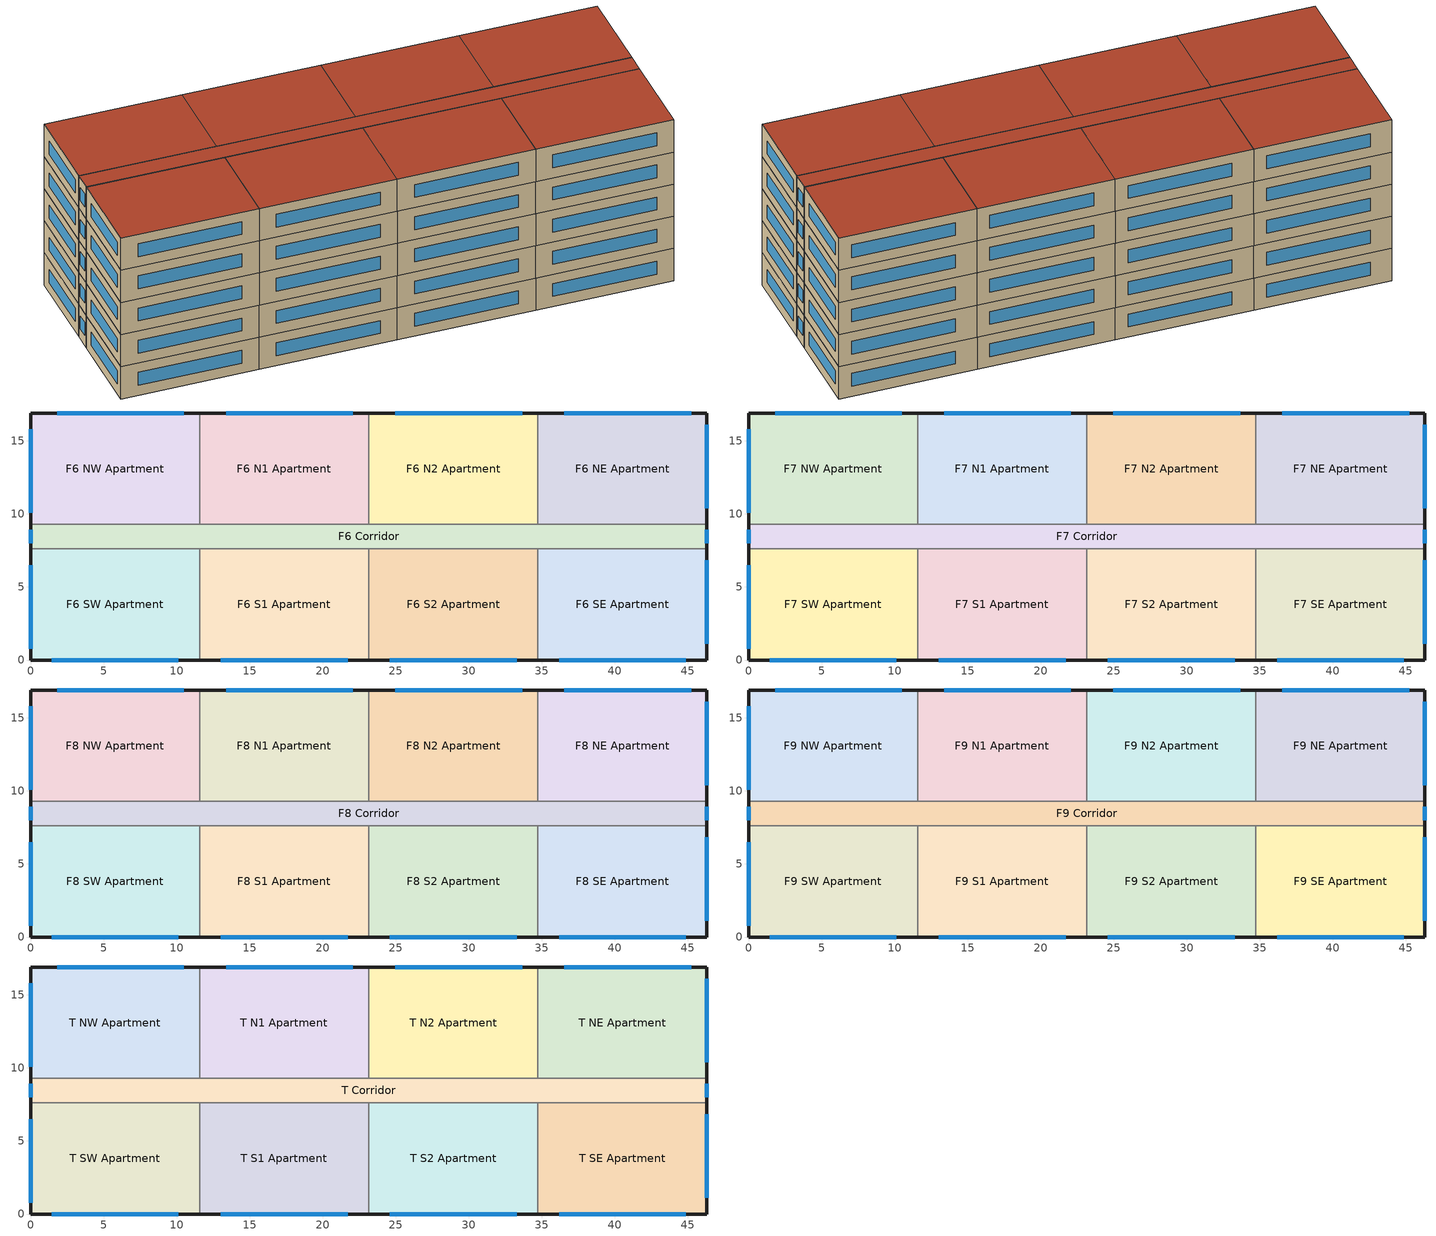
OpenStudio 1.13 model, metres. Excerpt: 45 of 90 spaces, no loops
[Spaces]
F6 S2 Apartment
 floor to M S2 Apartment: 34.75,7.62 34.75,0 23.16,0 23.16,7.62 z15.24
 wall outside: 23.16,0 34.75,0 z15.24:18.29
 wall to F6 Corridor: 34.75,7.62 23.16,7.62 z15.24:18.29
 wall to F6 S1 Apartment: 23.16,7.62 23.16,0 z15.24:18.29
 wall to F6 SE Apartment: 34.75,0 34.75,7.62 z15.24:18.29
 window: 24.61,0 33.3,0 z16.19:17.41
F6 NE Apartment
 floor to M NE Apartment: 46.33,16.92 46.33,9.3 34.75,9.3 34.75,16.92 z15.24
 wall outside: 46.33,9.3 46.33,16.92 34.75,16.92 z15.24:18.29
 wall to F6 N2 Apartment: 34.75,16.92 34.75,9.3 z15.24:18.29
 wall to F6 Corridor: 34.75,9.3 46.33,9.3 z15.24:18.29
 window: 46.33,10.4 46.33,16.11 / 45.25,16.92 36.56,16.92 z16.19:17.41
F6 S1 Apartment
 floor to M S1 Apartment: 23.16,7.62 23.16,0 11.58,0 11.58,7.62 z15.24
 wall outside: 11.58,0 23.16,0 z15.24:18.29
 wall to F6 SW Apartment: 11.58,7.62 11.58,0 z15.24:18.29
 wall to F6 Corridor: 23.16,7.62 11.58,7.62 z15.24:18.29
 window: 13.03,0 21.72,0 z16.19:17.41
F6 Corridor
 floor to M Corridor: 46.33,9.3 46.33,7.62 0,7.62 0,9.3 z15.24
 wall outside: 46.33,7.62 46.33,9.3 / 0,9.3 0,7.62 z15.24:18.29
 wall to F6 N1 Apartment: 23.16,9.3 11.58,9.3 z15.24:18.29
 wall to F6 SE Apartment: 34.75,7.62 46.33,7.62 z15.24:18.29
 wall to F6 SW Apartment: 0,7.62 11.58,7.62 z15.24:18.29
 wall to F6 N2 Apartment: 34.75,9.3 23.16,9.3 z15.24:18.29
 wall to F6 NW Apartment: 11.58,9.3 0,9.3 z15.24:18.29
 window: 46.33,8 46.33,8.91 / 0,8.91 0,8 z16.19:17.41
F6 SE Apartment
 floor to M SE Apartment: 46.33,7.62 46.33,0 34.75,0 34.75,7.62 z15.24
 wall outside: 34.75,0 46.33,0 46.33,7.62 z15.24:18.29
 window: 46.33,1.1 46.33,6.81 / 36.19,0 44.88,0 z16.19:17.41
F6 N1 Apartment
 floor to M N1 Apartment: 23.16,16.92 23.16,9.3 11.58,9.3 11.58,16.92 z15.24
 wall outside: 23.16,16.92 11.58,16.92 z15.24:18.29
 wall to F6 N2 Apartment: 23.16,9.3 23.16,16.92 z15.24:18.29
 wall to F6 NW Apartment: 11.58,16.92 11.58,9.3 z15.24:18.29
 window: 22.08,16.92 13.4,16.92 z16.19:17.41
F6 NW Apartment
 floor to M NW Apartment: 11.58,16.92 11.58,9.3 0,9.3 0,16.92 z15.24
 wall outside: 11.58,16.92 0,16.92 0,9.3 z15.24:18.29
 window: 0,15.8 0,10.08 / 10.5,16.92 1.81,16.92 z16.19:17.41
F6 N2 Apartment
 floor to M N2 Apartment: 34.75,16.92 34.75,9.3 23.16,9.3 23.16,16.92 z15.24
 wall outside: 34.75,16.92 23.16,16.92 z15.24:18.29
 window: 33.66,16.92 24.98,16.92 z16.19:17.41
F6 SW Apartment
 floor to M SW Apartment: 11.58,7.62 11.58,0 0,0 0,7.62 z15.24
 wall outside: 0,7.62 0,0 11.58,0 z15.24:18.29
 window: 1.45,0 10.13,0 / 0,6.5 0,0.79 z16.19:17.41
F7 SE Apartment
 floor to F6 SE Apartment: 46.33,7.62 46.33,0 34.75,0 34.75,7.62 z18.29
 wall outside: 34.75,0 46.33,0 46.33,7.62 z18.29:21.33
 wall to F7 S2 Apartment: 34.75,7.62 34.75,0 z18.29:21.33
 wall to F7 Corridor: 46.33,7.62 34.75,7.62 z18.29:21.33
 window: 46.33,1.1 46.33,6.81 / 36.19,0 44.88,0 z19.24:20.46
F7 N2 Apartment
 floor to F6 N2 Apartment: 34.75,16.92 34.75,9.3 23.16,9.3 23.16,16.92 z18.29
 wall outside: 34.75,16.92 23.16,16.92 z18.29:21.33
 wall to F7 Corridor: 23.16,9.3 34.75,9.3 z18.29:21.33
 wall to F7 NE Apartment: 34.75,9.3 34.75,16.92 z18.29:21.33
 wall to F7 N1 Apartment: 23.16,16.92 23.16,9.3 z18.29:21.33
 window: 33.66,16.92 24.98,16.92 z19.24:20.46
F7 NE Apartment
 floor to F6 NE Apartment: 46.33,16.92 46.33,9.3 34.75,9.3 34.75,16.92 z18.29
 wall outside: 46.33,9.3 46.33,16.92 34.75,16.92 z18.29:21.33
 wall to F7 Corridor: 34.75,9.3 46.33,9.3 z18.29:21.33
 window: 45.25,16.92 36.56,16.92 / 46.33,10.4 46.33,16.11 z19.24:20.46
F7 S2 Apartment
 floor to F6 S2 Apartment: 34.75,7.62 34.75,0 23.16,0 23.16,7.62 z18.29
 wall outside: 23.16,0 34.75,0 z18.29:21.33
 wall to F7 Corridor: 34.75,7.62 23.16,7.62 z18.29:21.33
 wall to F7 S1 Apartment: 23.16,7.62 23.16,0 z18.29:21.33
 window: 24.61,0 33.3,0 z19.24:20.46
F7 NW Apartment
 floor to F6 NW Apartment: 11.58,16.92 11.58,9.3 0,9.3 0,16.92 z18.29
 wall outside: 11.58,16.92 0,16.92 0,9.3 z18.29:21.33
 wall to F7 Corridor: 0,9.3 11.58,9.3 z18.29:21.33
 wall to F7 N1 Apartment: 11.58,9.3 11.58,16.92 z18.29:21.33
 window: 0,15.8 0,10.08 / 10.5,16.92 1.81,16.92 z19.24:20.46
F7 N1 Apartment
 floor to F6 N1 Apartment: 23.16,16.92 23.16,9.3 11.58,9.3 11.58,16.92 z18.29
 wall outside: 23.16,16.92 11.58,16.92 z18.29:21.33
 wall to F7 Corridor: 11.58,9.3 23.16,9.3 z18.29:21.33
 window: 22.08,16.92 13.4,16.92 z19.24:20.46
F7 S1 Apartment
 floor to F6 S1 Apartment: 23.16,7.62 23.16,0 11.58,0 11.58,7.62 z18.29
 wall outside: 11.58,0 23.16,0 z18.29:21.33
 wall to F7 Corridor: 23.16,7.62 11.58,7.62 z18.29:21.33
 wall to F7 SW Apartment: 11.58,7.62 11.58,0 z18.29:21.33
 window: 13.03,0 21.72,0 z19.24:20.46
F7 Corridor
 floor to F6 Corridor: 46.33,9.3 46.33,7.62 0,7.62 0,9.3 z18.29
 wall outside: 0,9.3 0,7.62 / 46.33,7.62 46.33,9.3 z18.29:21.33
 wall to F7 SW Apartment: 0,7.62 11.58,7.62 z18.29:21.33
 window: 0,8.91 0,8 / 46.33,8 46.33,8.91 z19.24:20.46
F7 SW Apartment
 floor to F6 SW Apartment: 11.58,7.62 11.58,0 0,0 0,7.62 z18.29
 wall outside: 0,7.62 0,0 11.58,0 z18.29:21.33
 window: 1.45,0 10.13,0 / 0,6.5 0,0.79 z19.24:20.46
F8 SW Apartment
 floor to F7 SW Apartment: 11.58,7.62 11.58,0 0,0 0,7.62 z21.33
 wall outside: 0,7.62 0,0 11.58,0 z21.33:24.38
 wall to F8 Corridor: 11.58,7.62 0,7.62 z21.33:24.38
 wall to F8 S1 Apartment: 11.58,0 11.58,7.62 z21.33:24.38
 window: 1.45,0 10.13,0 / 0,6.5 0,0.79 z22.29:23.51
F8 N1 Apartment
 floor to F7 N1 Apartment: 23.16,16.92 23.16,9.3 11.58,9.3 11.58,16.92 z21.33
 wall outside: 23.16,16.92 11.58,16.92 z21.33:24.38
 wall to F8 NW Apartment: 11.58,16.92 11.58,9.3 z21.33:24.38
 wall to F8 Corridor: 11.58,9.3 23.16,9.3 z21.33:24.38
 wall to F8 N2 Apartment: 23.16,9.3 23.16,16.92 z21.33:24.38
 window: 22.08,16.92 13.4,16.92 z22.29:23.51
F8 N2 Apartment
 floor to F7 N2 Apartment: 34.75,16.92 34.75,9.3 23.16,9.3 23.16,16.92 z21.33
 wall outside: 34.75,16.92 23.16,16.92 z21.33:24.38
 wall to F8 Corridor: 23.16,9.3 34.75,9.3 z21.33:24.38
 wall to F8 NE Apartment: 34.75,9.3 34.75,16.92 z21.33:24.38
 window: 33.66,16.92 24.98,16.92 z22.29:23.51
F8 Corridor
 floor to F7 Corridor: 46.33,9.3 46.33,7.62 0,7.62 0,9.3 z21.33
 wall outside: 46.33,7.62 46.33,9.3 / 0,9.3 0,7.62 z21.33:24.38
 wall to F8 S1 Apartment: 11.58,7.62 23.16,7.62 z21.33:24.38
 wall to F8 SE Apartment: 34.75,7.62 46.33,7.62 z21.33:24.38
 wall to F8 NE Apartment: 46.33,9.3 34.75,9.3 z21.33:24.38
 wall to F8 NW Apartment: 11.58,9.3 0,9.3 z21.33:24.38
 wall to F8 S2 Apartment: 23.16,7.62 34.75,7.62 z21.33:24.38
 window: 46.33,8 46.33,8.91 / 0,8.91 0,8 z22.29:23.51
F8 S1 Apartment
 floor to F7 S1 Apartment: 23.16,7.62 23.16,0 11.58,0 11.58,7.62 z21.33
 wall outside: 11.58,0 23.16,0 z21.33:24.38
 wall to F8 S2 Apartment: 23.16,0 23.16,7.62 z21.33:24.38
 window: 13.03,0 21.72,0 z22.29:23.51
F8 S2 Apartment
 floor to F7 S2 Apartment: 34.75,7.62 34.75,0 23.16,0 23.16,7.62 z21.33
 wall outside: 23.16,0 34.75,0 z21.33:24.38
 wall to F8 SE Apartment: 34.75,0 34.75,7.62 z21.33:24.38
 window: 24.61,0 33.3,0 z22.29:23.51
F8 SE Apartment
 floor to F7 SE Apartment: 46.33,7.62 46.33,0 34.75,0 34.75,7.62 z21.33
 wall outside: 34.75,0 46.33,0 46.33,7.62 z21.33:24.38
 window: 46.33,1.1 46.33,6.81 / 36.19,0 44.88,0 z22.29:23.51
F8 NW Apartment
 floor to F7 NW Apartment: 11.58,16.92 11.58,9.3 0,9.3 0,16.92 z21.33
 wall outside: 11.58,16.92 0,16.92 0,9.3 z21.33:24.38
 window: 0,15.8 0,10.08 / 10.5,16.92 1.81,16.92 z22.29:23.51
F8 NE Apartment
 floor to F7 NE Apartment: 46.33,16.92 46.33,9.3 34.75,9.3 34.75,16.92 z21.33
 wall outside: 46.33,9.3 46.33,16.92 34.75,16.92 z21.33:24.38
 window: 45.25,16.92 36.56,16.92 / 46.33,10.4 46.33,16.11 z22.29:23.51
F9 SE Apartment
 floor to F8 SE Apartment: 46.33,7.62 46.33,0 34.75,0 34.75,7.62 z24.38
 wall outside: 34.75,0 46.33,0 46.33,7.62 z24.38:27.43
 wall to F9 S2 Apartment: 34.75,7.62 34.75,0 z24.38:27.43
 wall to F9 Corridor: 46.33,7.62 34.75,7.62 z24.38:27.43
 window: 36.19,0 44.88,0 / 46.33,1.1 46.33,6.81 z25.34:26.56
F9 N2 Apartment
 floor to F8 N2 Apartment: 34.75,16.92 34.75,9.3 23.16,9.3 23.16,16.92 z24.38
 wall outside: 34.75,16.92 23.16,16.92 z24.38:27.43
 wall to F9 NE Apartment: 34.75,9.3 34.75,16.92 z24.38:27.43
 wall to F9 Corridor: 23.16,9.3 34.75,9.3 z24.38:27.43
 wall to F9 N1 Apartment: 23.16,16.92 23.16,9.3 z24.38:27.43
 window: 33.66,16.92 24.98,16.92 z25.34:26.56
F9 SW Apartment
 floor to F8 SW Apartment: 11.58,7.62 11.58,0 0,0 0,7.62 z24.38
 wall outside: 0,7.62 0,0 11.58,0 z24.38:27.43
 wall to F9 Corridor: 11.58,7.62 0,7.62 z24.38:27.43
 wall to F9 S1 Apartment: 11.58,0 11.58,7.62 z24.38:27.43
 window: 1.45,0 10.13,0 / 0,6.5 0,0.79 z25.34:26.56
F9 Corridor
 floor to F8 Corridor: 46.33,9.3 46.33,7.62 0,7.62 0,9.3 z24.38
 wall outside: 0,9.3 0,7.62 / 46.33,7.62 46.33,9.3 z24.38:27.43
 wall to F9 NE Apartment: 46.33,9.3 34.75,9.3 z24.38:27.43
 wall to F9 NW Apartment: 11.58,9.3 0,9.3 z24.38:27.43
 wall to F9 S1 Apartment: 11.58,7.62 23.16,7.62 z24.38:27.43
 wall to F9 N1 Apartment: 23.16,9.3 11.58,9.3 z24.38:27.43
 wall to F9 S2 Apartment: 23.16,7.62 34.75,7.62 z24.38:27.43
 window: 0,8.91 0,8 / 46.33,8 46.33,8.91 z25.34:26.56
F9 NE Apartment
 floor to F8 NE Apartment: 46.33,16.92 46.33,9.3 34.75,9.3 34.75,16.92 z24.38
 wall outside: 46.33,9.3 46.33,16.92 34.75,16.92 z24.38:27.43
 window: 46.33,10.4 46.33,16.11 / 45.25,16.92 36.56,16.92 z25.34:26.56
F9 S1 Apartment
 floor to F8 S1 Apartment: 23.16,7.62 23.16,0 11.58,0 11.58,7.62 z24.38
 wall outside: 11.58,0 23.16,0 z24.38:27.43
 wall to F9 S2 Apartment: 23.16,0 23.16,7.62 z24.38:27.43
 window: 13.03,0 21.72,0 z25.34:26.56
F9 S2 Apartment
 floor to F8 S2 Apartment: 34.75,7.62 34.75,0 23.16,0 23.16,7.62 z24.38
 wall outside: 23.16,0 34.75,0 z24.38:27.43
 window: 24.61,0 33.3,0 z25.34:26.56
F9 NW Apartment
 floor to F8 NW Apartment: 11.58,16.92 11.58,9.3 0,9.3 0,16.92 z24.38
 wall outside: 11.58,16.92 0,16.92 0,9.3 z24.38:27.43
 wall to F9 N1 Apartment: 11.58,9.3 11.58,16.92 z24.38:27.43
 window: 0,15.8 0,10.08 / 10.5,16.92 1.81,16.92 z25.34:26.56
F9 N1 Apartment
 floor to F8 N1 Apartment: 23.16,16.92 23.16,9.3 11.58,9.3 11.58,16.92 z24.38
 wall outside: 23.16,16.92 11.58,16.92 z24.38:27.43
 window: 22.08,16.92 13.4,16.92 z25.34:26.56
T N1 Apartment
 floor to F9 N1 Apartment: 23.16,16.92 23.16,9.3 11.58,9.3 11.58,16.92 z27.43
 wall outside: 23.16,16.92 11.58,16.92 z27.43:30.48
 wall to T NW Apartment: 11.58,16.92 11.58,9.3 z27.43:30.48
 wall to T Corridor: 11.58,9.3 23.16,9.3 z27.43:30.48
 wall to T N2 Apartment: 23.16,9.3 23.16,16.92 z27.43:30.48
 window: 22.08,16.92 13.4,16.92 z28.38:29.6
 roof outside: 23.16,9.3 23.16,16.92 11.58,16.92 11.58,9.3 z30.48
T N2 Apartment
 floor to F9 N2 Apartment: 34.75,16.92 34.75,9.3 23.16,9.3 23.16,16.92 z27.43
 wall outside: 34.75,16.92 23.16,16.92 z27.43:30.48
 wall to T NE Apartment: 34.75,9.3 34.75,16.92 z27.43:30.48
 wall to T Corridor: 23.16,9.3 34.75,9.3 z27.43:30.48
 window: 33.66,16.92 24.98,16.92 z28.38:29.6
 roof outside: 34.75,9.3 34.75,16.92 23.16,16.92 23.16,9.3 z30.48
T S2 Apartment
 floor to F9 S2 Apartment: 34.75,7.62 34.75,0 23.16,0 23.16,7.62 z27.43
 wall outside: 23.16,0 34.75,0 z27.43:30.48
 wall to T Corridor: 34.75,7.62 23.16,7.62 z27.43:30.48
 wall to T S1 Apartment: 23.16,7.62 23.16,0 z27.43:30.48
 wall to T SE Apartment: 34.75,0 34.75,7.62 z27.43:30.48
 window: 24.61,0 33.3,0 z28.38:29.6
 roof outside: 34.75,0 34.75,7.62 23.16,7.62 23.16,0 z30.48
T SW Apartment
 floor to F9 SW Apartment: 11.58,7.62 11.58,0 0,0 0,7.62 z27.43
 wall outside: 0,7.62 0,0 11.58,0 z27.43:30.48
 wall to T Corridor: 11.58,7.62 0,7.62 z27.43:30.48
 wall to T S1 Apartment: 11.58,0 11.58,7.62 z27.43:30.48
 window: 1.45,0 10.13,0 / 0,6.5 0,0.79 z28.38:29.6
 roof outside: 11.58,0 11.58,7.62 0,7.62 0,0 z30.48
T SE Apartment
 floor to F9 SE Apartment: 46.33,7.62 46.33,0 34.75,0 34.75,7.62 z27.43
 wall outside: 34.75,0 46.33,0 46.33,7.62 z27.43:30.48
 wall to T Corridor: 46.33,7.62 34.75,7.62 z27.43:30.48
 window: 36.19,0 44.88,0 / 46.33,1.1 46.33,6.81 z28.38:29.6
 roof outside: 46.33,0 46.33,7.62 34.75,7.62 34.75,0 z30.48
T S1 Apartment
 floor to F9 S1 Apartment: 23.16,7.62 23.16,0 11.58,0 11.58,7.62 z27.43
 wall outside: 11.58,0 23.16,0 z27.43:30.48
 wall to T Corridor: 23.16,7.62 11.58,7.62 z27.43:30.48
 window: 13.03,0 21.72,0 z28.38:29.6
 roof outside: 23.16,0 23.16,7.62 11.58,7.62 11.58,0 z30.48
T Corridor
 floor to F9 Corridor: 46.33,9.3 46.33,7.62 0,7.62 0,9.3 z27.43
 wall outside: 0,9.3 0,7.62 / 46.33,7.62 46.33,9.3 z27.43:30.48
 wall to T NE Apartment: 46.33,9.3 34.75,9.3 z27.43:30.48
 wall to T NW Apartment: 11.58,9.3 0,9.3 z27.43:30.48
 window: 46.33,8 46.33,8.91 / 0,8.91 0,8 z28.38:29.6
 roof outside: 46.33,7.62 46.33,9.3 0,9.3 0,7.62 z30.48
T NE Apartment
 floor to F9 NE Apartment: 46.33,16.92 46.33,9.3 34.75,9.3 34.75,16.92 z27.43
 wall outside: 46.33,9.3 46.33,16.92 34.75,16.92 z27.43:30.48
 window: 46.33,10.4 46.33,16.11 / 45.25,16.92 36.56,16.92 z28.38:29.6
 roof outside: 46.33,9.3 46.33,16.92 34.75,16.92 34.75,9.3 z30.48
T NW Apartment
 floor to F9 NW Apartment: 11.58,16.92 11.58,9.3 0,9.3 0,16.92 z27.43
 wall outside: 11.58,16.92 0,16.92 0,9.3 z27.43:30.48
 window: 0,15.8 0,10.08 / 10.5,16.92 1.81,16.92 z28.38:29.6
 roof outside: 11.58,9.3 11.58,16.92 0,16.92 0,9.3 z30.48
[Site]
Miami Intl Ap: Latitude {deg}=25.82; Longitude {deg}=-80.3; Time Zone {hr}=-5; Elevation {m}=11; Terrain=City
[Building]
90.1-2010-HighriseApartment-ASHRAE 169-2006-1A created: 2017-01-30 10:34:53 -0700: North Axis {deg}=0; Default Construction Set=90.1-2010 - HighApt - ASHRAE 169-2006-1A; Standards Building Type=HighriseApartment
[Site:GroundTemperature:BuildingSurface]
21, 20.99, 21.02, 21.1, 21.15, 23.31, 23.66, 23.73, 23.74, 21.53, 21.21, 21.08
[Site:WaterMainsTemperature]
Calculation Method=Correlation; Annual Average Outdoor Air Temperature {C}=24.4917; Maximum Difference In Monthly Average Outdoor Air Temperatures {deltaC}=8.7
[SizingPeriod:DesignDay] Barometric Pressure {Pa}=101193; Sky Clearness=0; Rain Indicator=0; Snow Indicator=0; Day of Month=21; Daylight Saving Time Indicator=0; Humidity Indicating Type=Wetbulb; Dry-Bulb Temperature Range Modifier Type=DefaultMultipliers
Name | Maximum Dry-Bulb Temperature {C} | Daily Dry-Bulb Temperature Range {deltaC} | Humidity Indicating Conditions at Maximum Dry-Bulb | Wind Speed {m/s} | Wind Direction {deg} | Month | Day Type | Solar Model Indicator | ASHRAE Taub | ASHRAE Taud
Miami Intl Ap Ann Clg .4% Condns DB=>MWB | 33.2 | 6.7 | 25.3 | 4.5 | 140 | 7 | SummerDesignDay | ASHRAETau | 0.528 | 1.905
Miami Intl Ap Ann Htg 99.6% Condns DB | 8.7 | 0 | 8.7 | 3.8 | 340 | 1 | WinterDesignDay | ASHRAEClearSky
[ClimateZones]
Climate Zone Institution Name 1=ASHRAE; Climate Zone Document Name 1=ANSI/ASHRAE Standard 169; Climate Zone Document Year 1=2006; Climate Zone Value 1=1A; Climate Zone Institution Name 2=CEC; Climate Zone Document Name 2=California Climate Zone Descriptions; Climate Zone Document Year 2=1995
[Material:NoMass] Thermal Absorptance=0.9; Solar Absorptance=0.7
Name | Roughness | Thermal Resistance {m2-K/W} | Visible Absorptance
CP02 CARPET PAD | VeryRough | 0.21648 | 0.8
Typical Insulation R-0.29 | Smooth | 0.0507492 | 0.7
Typical Carpet Pad | Smooth | 0.21648 | 0.8
Typical Insulation R-5.89 | Smooth | 1.03652 | 0.7
Typical Insulation R-14.76 | Smooth | 2.59864 | 0.7
Typical Insulation R-0.58 | Smooth | 0.101875 | 0.7
Typical Insulation | Smooth | 0.0282222 | 0.7
[Material]
Name | Roughness | Thickness {m} | Conductivity {W/m-K} | Density {kg/m3} | Specific Heat {J/kg-K} | Thermal Absorptance | Solar Absorptance | Visible Absorptance
100mm Normalweight concrete floor | MediumSmooth | 0.1016 | 2.31 | 2322 | 832
G01 13mm gypsum board | Smooth | 0.0127 | 0.16 | 800 | 1090 | 0.9 | 0.7 | 0.5
4 in. Normalweight Concrete Floor | MediumRough | 0.1016 | 2.31 | 2322 | 832 | 0.9 | 0.7 | 0.7
25mm Stucco | Smooth | 0.0254 | 0.72 | 1856 | 840 | 0.9 | 0.7 | 0.7
5/8 in. Gypsum Board | MediumSmooth | 0.0159 | 0.16 | 800 | 1090 | 0.9 | 0.7 | 0.7
Roof Membrane - Highly Reflective | VeryRough | 0.0095 | 0.16 | 1121.29 | 1460 | 0.75 | 0.45 | 0.7
Metal Roof Surface; F08 Metal surface | Smooth | 0.0008 | 45.28 | 7824 | 500 | 0.9 | 0.7 | 0.7
6 in. Normalweight Concrete Floor | MediumRough | 0.1524 | 2.31 | 2322 | 832 | 0.9 | 0.7 | 0.7
8 in. Concrete Block Basement Wall | MediumRough | 0.2032 | 1.326 | 1842 | 912 | 0.9 | 0.7 | 0.7
G05 25mm wood | MediumSmooth | 0.0254 | 0.15 | 608 | 1630 | 0.9 | 0.5 | 0.5
Std Wood 6inch | MediumSmooth | 0.15 | 0.12 | 540 | 1210 | 0.9 | 0.7 | 0.7
[Construction]
Typical Insulated Exterior Mass Floor R-2.86: Typical Insulation R-0.29, 4 in. Normalweight Concrete Floor, Typical Carpet Pad
Typical Insulated Steel Framed Exterior Wall R-8.06: 25mm Stucco, 5/8 in. Gypsum Board, Typical Insulation R-5.89, 5/8 in. Gypsum Board
Typical IEAD Roof - Highly Reflective R-15.87: Roof Membrane - Highly Reflective, Typical Insulation R-14.76, Metal Roof Surface
Typical Interior Floor: 100mm Normalweight concrete floor, CP02 CARPET PAD
Typical Interior Wall: G01 13mm gypsum board, G01 13mm gypsum board
Typical Interior Ceiling: CP02 CARPET PAD, 100mm Normalweight concrete floor
Typical Insulated Carpeted 6in Slab Floor: 6 in. Normalweight Concrete Floor, Typical Carpet Pad
Typical Insulated Basement Mass Wall: 8 in. Concrete Block Basement Wall
U 1.22 SHGC 0.25 Sgl Elec Ref Colored 6mm: ECREF-1 COLORED 6MM
Typical Insulated Metal Door R-1.43: F08 Metal surface, Typical Insulation R-0.58
Typical Overhead Door: Typical Insulation
U 1.98 SHGC 0.36 Sgl Ref-B-H Clr 6mm: REF B CLEAR HI 6MM
Typical Interior Window: Clear 3mm
Typical Interior Door; Typical Interior Partition: G05 25mm wood
InteriorFurnishings: Std Wood 6inch
[DefaultConstructionSet]
90.1-2010 - HighApt - ASHRAE 169-2006-1A: Default Exterior Surface Constructions=Default Surface Constructions 1; Default Interior Surface Constructions=Default Surface Constructions 2; Default Ground Contact Surface Constructions=Default Surface Constructions 3; Default Exterior SubSurface Constructions=Default Sub Surface Constructions 1; Default Interior SubSurface Constructions=Default Sub Surface Constructions 2; Interior Partition Construction=Typical Interior Partition
[DefaultSurfaceConstructions]
Name | Floor Construction | Wall Construction | Roof Ceiling Construction
Default Surface Constructions 1 | Typical Insulated Exterior Mass Floor R-2.86 | Typical Insulated Steel Framed Exterior Wall R-8.06 | Typical IEAD Roof - Highly Reflective R-15.87
Default Surface Constructions 2 | Typical Interior Floor | Typical Interior Wall | Typical Interior Ceiling
Default Surface Constructions 3 | Typical Insulated Carpeted 6in Slab Floor | Typical Insulated Basement Mass Wall
[DefaultSubSurfaceConstructions]
Name | Fixed Window Construction | Operable Window Construction | Door Construction | Overhead Door Construction | Skylight Construction | Tubular Daylight Dome Construction | Tubular Daylight Diffuser Construction
Default Sub Surface Constructions 1 | U 1.22 SHGC 0.25 Sgl Elec Ref Colored 6mm | U 1.22 SHGC 0.25 Sgl Elec Ref Colored 6mm | Typical Insulated Metal Door R-1.43 | Typical Overhead Door | U 1.98 SHGC 0.36 Sgl Ref-B-H Clr 6mm | Typical Interior Window | Typical Interior Window
Default Sub Surface Constructions 2 | Typical Interior Window | Typical Interior Window | Typical Interior Door
[WindowMaterial:Glazing] Optical Data Type=SpectralAverage; Infrared Transmittance at Normal Incidence=0; Front Side Infrared Hemispherical Emissivity=0.84; Conductivity {W/m-K}=0.9; Dirt Correction Factor for Solar and Visible Transmittance=1; Solar Diffusing=No
Name | Thickness {m} | Solar Transmittance at Normal Incidence | Front Side Solar Reflectance at Normal Incidence | Back Side Solar Reflectance at Normal Incidence | Visible Transmittance at Normal Incidence | Front Side Visible Reflectance at Normal Incidence | Back Side Visible Reflectance at Normal Incidence | Back Side Infrared Hemispherical Emissivity
ECREF-1 COLORED 6MM | 0.006 | 0.099 | 0.219 | 0.219 | 0.155 | 0.073 | 0.073 | 0.84
REF B CLEAR HI 6MM | 0.006 | 0.24 | 0.16 | 0.32 | 0.3 | 0.16 | 0.29 | 0.6
Clear 3mm | 0.003 | 0.837 | 0.075 | 0.075 | 0.898 | 0.081 | 0.081 | 0.84
[Space] Part of Total Floor Area=Yes
Name | Space Type | Building Story | Thermal Zone
F8 SE Apartment | HighriseApartment Apartment | Building Story 8 | F8 SE Apartment ZN
F8 SW Apartment | HighriseApartment Apartment | Building Story 8 | F8 SW Apartment ZN
F6 NE Apartment | HighriseApartment Apartment | Building Story 6 | F6 NE Apartment ZN
F9 SE Apartment | HighriseApartment Apartment | Building Story 9 | F9 SE Apartment ZN
F6 S1 Apartment | HighriseApartment Apartment | Building Story 6 | F6 S1 Apartment ZN
F7 S1 Apartment | HighriseApartment Apartment | Building Story 7 | F7 S1 Apartment ZN
F7 SE Apartment | HighriseApartment Apartment | Building Story 7 | F7 SE Apartment ZN
F6 SE Apartment | HighriseApartment Apartment | Building Story 6 | F6 SE Apartment ZN
F7 NW Apartment | HighriseApartment Apartment | Building Story 7 | F7 NW Apartment ZN
F7 N2 Apartment | HighriseApartment Apartment | Building Story 7 | F7 N2 Apartment ZN
F7 SW Apartment | HighriseApartment Apartment | Building Story 7 | F7 SW Apartment ZN
F8 N1 Apartment | HighriseApartment Apartment | Building Story 8 | F8 N1 Apartment ZN
F7 NE Apartment | HighriseApartment Apartment | Building Story 7 | F7 NE Apartment ZN
F8 N2 Apartment | HighriseApartment Apartment | Building Story 8 | F8 N2 Apartment ZN
F9 S1 Apartment | HighriseApartment Apartment | Building Story 9 | F9 S1 Apartment ZN
F6 S2 Apartment | HighriseApartment Apartment | Building Story 6 | F6 S2 Apartment ZN
F9 NW Apartment | HighriseApartment Apartment | Building Story 9 | F9 NW Apartment ZN
T S2 Apartment | HighriseApartment Apartment_topfloor_NS | Building Story 10 | T S2 Apartment ZN
T N1 Apartment | HighriseApartment Apartment_topfloor_NS | Building Story 10 | T N1 Apartment ZN
F6 Corridor | HighriseApartment Corridor | Building Story 6 | F6 Corridor ZN
F7 S2 Apartment | HighriseApartment Apartment | Building Story 7 | F7 S2 Apartment ZN
F9 NE Apartment | HighriseApartment Apartment | Building Story 9 | F9 NE Apartment ZN
F8 NE Apartment | HighriseApartment Apartment | Building Story 8 | F8 NE Apartment ZN
T N2 Apartment | HighriseApartment Apartment_topfloor_NS | Building Story 10 | T N2 Apartment ZN
F9 N2 Apartment | HighriseApartment Apartment | Building Story 9 | F9 N2 Apartment ZN
F9 S2 Apartment | HighriseApartment Apartment | Building Story 9 | F9 S2 Apartment ZN
T SW Apartment | HighriseApartment Apartment_topfloor_WE | Building Story 10 | T SW Apartment ZN
F8 Corridor | HighriseApartment Corridor | Building Story 8 | F8 Corridor ZN
F8 S1 Apartment | HighriseApartment Apartment | Building Story 8 | F8 S1 Apartment ZN
F7 N1 Apartment | HighriseApartment Apartment | Building Story 7 | F7 N1 Apartment ZN
F8 NW Apartment | HighriseApartment Apartment | Building Story 8 | F8 NW Apartment ZN
T S1 Apartment | HighriseApartment Apartment_topfloor_NS | Building Story 10 | T S1 Apartment ZN
F9 N1 Apartment | HighriseApartment Apartment | Building Story 9 | F9 N1 Apartment ZN
F6 N1 Apartment | HighriseApartment Apartment | Building Story 6 | F6 N1 Apartment ZN
F8 S2 Apartment | HighriseApartment Apartment | Building Story 8 | F8 S2 Apartment ZN
F6 N2 Apartment | HighriseApartment Apartment | Building Story 6 | F6 N2 Apartment ZN
T SE Apartment | HighriseApartment Apartment_topfloor_WE | Building Story 10 | T SE Apartment ZN
T NW Apartment | HighriseApartment Apartment_topfloor_WE | Building Story 10 | T NW Apartment ZN
F9 SW Apartment | HighriseApartment Apartment | Building Story 9 | F9 SW Apartment ZN
F9 Corridor | HighriseApartment Corridor | Building Story 9 | F9 Corridor ZN
T NE Apartment | HighriseApartment Apartment_topfloor_WE | Building Story 10 | T NE Apartment ZN
F6 NW Apartment | HighriseApartment Apartment | Building Story 6 | F6 NW Apartment ZN
T Corridor | HighriseApartment Corridor_topfloor | Building Story 10 | T Corridor ZN
F7 Corridor | HighriseApartment Corridor | Building Story 7 | F7 Corridor ZN
F6 SW Apartment | HighriseApartment Apartment | Building Story 6 | F6 SW Apartment ZN
[EvaporativeFluidCooler:SingleSpeed]
Central Tower: Design Air Flow Rate {m3/s}=autosize; Fan Power at Design Air Flow Rate {W}=autosize; Design Spray Water Flow Rate {m3/s}=0.002208; Performance Input Method=UFactorTimesAreaAndDesignWaterFlowRate; U-factor Times Area Value at Design Air Flow Rate {W/K}=autosize; Design Water Flow Rate {m3/s}=autosize; Capacity Control=FanCycling; Sizing Factor=1; Evaporation Loss Mode=SaturatedExit; Drift Loss Percent {percent}=0.008; Blowdown Calculation Mode=ConcentrationRatio; Blowdown Concentration Ratio=3
[SpaceType] Standards Building Type=HighriseApartment
Name | Default Schedule Set | Design Specification Outdoor Air Object | Standards Space Type
HighriseApartment Corridor | HighriseApartment Corridor Schedule Set | HighriseApartment Corridor Ventilation | Corridor
HighriseApartment Corridor_topfloor | HighriseApartment Corridor_topfloor Schedule Set | HighriseApartment Corridor_topfloor Ventilation | Corridor_topfloor
HighriseApartment Apartment | HighriseApartment Apartment Schedule Set | HighriseApartment Apartment Ventilation | Apartment
HighriseApartment Apartment_topfloor_WE | HighriseApartment Apartment_topfloor_WE Schedule Set | HighriseApartment Apartment_topfloor_WE Ventilation | Apartment_topfloor_WE
HighriseApartment Apartment_topfloor_NS | HighriseApartment Apartment_topfloor_NS Schedule Set | HighriseApartment Apartment_topfloor_NS Ventilation | Apartment_topfloor_NS
[People:Definition] Number of People Calculation Method=People/Area; People per Space Floor Area {person/m2}=0.0283091; Fraction Radiant=0.3
HighriseApartment Apartment People Definition; HighriseApartment Apartment_topfloor_NS People Definition; HighriseApartment Apartment_topfloor_WE People Definition
[People] Work Efficiency Schedule=Work Efficiency Schedule; Clothing Insulation Schedule=Clothing Schedule; Air Velocity Schedule=Air Velocity Schedule
Name | People Definition | Space or SpaceType
HighriseApartment Apartment People | HighriseApartment Apartment People Definition | HighriseApartment Apartment
HighriseApartment Apartment_topfloor_NS People | HighriseApartment Apartment_topfloor_NS People Definition | HighriseApartment Apartment_topfloor_NS
HighriseApartment Apartment_topfloor_WE People | HighriseApartment Apartment_topfloor_WE People Definition | HighriseApartment Apartment_topfloor_WE
[Lights:Definition] Design Level Calculation Method=Watts/Area
Name | Watts per Space Floor Area {W/m2} | Fraction Radiant | Fraction Visible | Return Air Fraction
HighriseApartment Apartment Lights Definition; HighriseApartment Apartment_topfloor_NS Lights Definition; HighriseApartment Apartment_topfloor_WE Lights Definition | 3.87501
HighriseApartment Apartment Additional Lights Definition; HighriseApartment Apartment_topfloor_NS Additional Lights Definition; HighriseApartment Apartment_topfloor_WE Additional Lights Definition | 0.968752 | 0 | 0 | 0
HighriseApartment Corridor Lights Definition; HighriseApartment Corridor_topfloor Lights Definition | 8.52502
[Lights]
Name | Lights Definition | Space or SpaceType
HighriseApartment Apartment Lights | HighriseApartment Apartment Lights Definition | HighriseApartment Apartment
HighriseApartment Apartment Additional Lights | HighriseApartment Apartment Additional Lights Definition | HighriseApartment Apartment
HighriseApartment Apartment_topfloor_NS Lights | HighriseApartment Apartment_topfloor_NS Lights Definition | HighriseApartment Apartment_topfloor_NS
HighriseApartment Apartment_topfloor_NS Additional Lights | HighriseApartment Apartment_topfloor_NS Additional Lights Definition | HighriseApartment Apartment_topfloor_NS
HighriseApartment Apartment_topfloor_WE Lights | HighriseApartment Apartment_topfloor_WE Lights Definition | HighriseApartment Apartment_topfloor_WE
HighriseApartment Apartment_topfloor_WE Additional Lights | HighriseApartment Apartment_topfloor_WE Additional Lights Definition | HighriseApartment Apartment_topfloor_WE
HighriseApartment Corridor Lights | HighriseApartment Corridor Lights Definition | HighriseApartment Corridor
HighriseApartment Corridor_topfloor Lights | HighriseApartment Corridor_topfloor Lights Definition | HighriseApartment Corridor_topfloor
[ElectricEquipment:Definition]
Name | Design Level Calculation Method | Watts per Space Floor Area {W/m2} | Fraction Radiant | Design Level {W} | Fraction Latent | Fraction Lost
HighriseApartment Apartment Elec Equip Definition; HighriseApartment Apartment_topfloor_NS Elec Equip Definition; HighriseApartment Apartment_topfloor_WE Elec Equip Definition | Watts/Area | 6.67 | 0.5
T Corridor Electric Equipment Definition1 | EquipmentLevel |  | 0 | 20370 | 0 | 0.95
T Corridor Electric Equipment Definition2 | EquipmentLevel |  | 0 | 105.9 | 0 | 0.95
[ElectricEquipment]
Name | Electric Equipment Definition | Space or SpaceType | Schedule
HighriseApartment Apartment Elec Equip | HighriseApartment Apartment Elec Equip Definition | HighriseApartment Apartment
HighriseApartment Apartment_topfloor_NS Elec Equip | HighriseApartment Apartment_topfloor_NS Elec Equip Definition | HighriseApartment Apartment_topfloor_NS
HighriseApartment Apartment_topfloor_WE Elec Equip | HighriseApartment Apartment_topfloor_WE Elec Equip Definition | HighriseApartment Apartment_topfloor_WE
T Corridor_Elevators_Equip | T Corridor Electric Equipment Definition1 | T Corridor | ApartmentMidRise BLDG_ELEVATORS
Elevators_Lights_Fan | T Corridor Electric Equipment Definition2 | T Corridor | ApartmentMidRise ELEV_LIGHT_FAN_SCH_ADD_DF
[DesignSpecification:OutdoorAir]
Name | Outdoor Air Method | Outdoor Air Flow Air Changes per Hour {1/hr} | Outdoor Air Flow per Person {m3/s-person} | Outdoor Air Flow per Floor Area {m3/s-m2}
HighriseApartment Apartment Ventilation; HighriseApartment Apartment_topfloor_NS Ventilation; HighriseApartment Apartment_topfloor_WE Ventilation | Sum | 0.35
HighriseApartment Corridor Ventilation; HighriseApartment Corridor_topfloor Ventilation |  | 0 | 0 | 0
[DefaultScheduleSet] Infiltration Schedule=ApartmentHighRise INF_APT_SCH
Name | Number of People Schedule | People Activity Level Schedule | Lighting Schedule | Electric Equipment Schedule
HighriseApartment Apartment Schedule Set; HighriseApartment Apartment_topfloor_NS Schedule Set; HighriseApartment Apartment_topfloor_WE Schedule Set | ApartmentMidRise OCC_APT_SCH | ApartmentMidRise Activity Schedule | ApartmentHighRise LTG_APT_SCH | ApartmentHighRise EQP_APT_SCH
HighriseApartment Corridor Schedule Set; HighriseApartment Corridor_topfloor Schedule Set | ApartmentMidRise All Off |  | ApartmentHighRise LTG_COR_SCH_2010 | ApartmentMidRise BLDG_ELEVATORS
[ThermostatSetpoint:DualSetpoint]
Name | Heating Setpoint Temperature Schedule | Cooling Setpoint Temperature Schedule
HighriseApartment Apartment Thermostat 1; HighriseApartment Apartment Thermostat 3; HighriseApartment Apartment_topfloor_NS Thermostat 1; HighriseApartment Apartment_topfloor_NS Thermostat 2; HighriseApartment Apartment Thermostat 9; HighriseApartment Apartment Thermostat 10; HighriseApartment Apartment Thermostat 11; HighriseApartment Apartment Thermostat 13; HighriseApartment Apartment_topfloor_NS Thermostat 3; HighriseApartment Apartment Thermostat 14; HighriseApartment Apartment_topfloor_WE Thermostat 1; HighriseApartment Apartment Thermostat 19; HighriseApartment Apartment_topfloor_NS Thermostat 4; HighriseApartment Apartment Thermostat 22; HighriseApartment Apartment Thermostat 23; HighriseApartment Apartment Thermostat 24; HighriseApartment Apartment Thermostat 25; HighriseApartment Apartment Thermostat 29; HighriseApartment Apartment Thermostat 31; HighriseApartment Apartment Thermostat 34; HighriseApartment Apartment Thermostat 35; HighriseApartment Apartment Thermostat 36; HighriseApartment Apartment Thermostat 38; HighriseApartment Apartment Thermostat 39; HighriseApartment Apartment_topfloor_WE Thermostat 2; HighriseApartment Apartment Thermostat 42; HighriseApartment Apartment Thermostat 43; HighriseApartment Apartment Thermostat 45; HighriseApartment Apartment Thermostat 52; HighriseApartment Apartment_topfloor_WE Thermostat 3; HighriseApartment Apartment Thermostat 53; HighriseApartment Apartment Thermostat 54; HighriseApartment Apartment Thermostat 55; HighriseApartment Apartment Thermostat 57; HighriseApartment Apartment Thermostat 58; HighriseApartment Apartment Thermostat 59; HighriseApartment Apartment_topfloor_WE Thermostat 4; HighriseApartment Apartment Thermostat 62; HighriseApartment Apartment Thermostat 66; HighriseApartment Apartment Thermostat 67 | ApartmentHighRise HTGSETP_APT_SCH | ApartmentHighRise CLGSETP_APT_SCH
HighriseApartment Corridor Thermostat 1; HighriseApartment Corridor Thermostat 3; HighriseApartment Corridor_topfloor Thermostat 1; HighriseApartment Corridor Thermostat 6; HighriseApartment Corridor Thermostat 9
[SpaceInfiltration:DesignFlowRate] Schedule=ApartmentHighRise INF_APT_SCH; Design Flow Rate Calculation Method=Flow/ExteriorArea; Constant Term Coefficient=0; Temperature Term Coefficient=0; Velocity Term Coefficient=0.224; Velocity Squared Term Coefficient=0
Name | Space or SpaceType | Flow per Exterior Surface Area {m3/s-m2}
F6 Corridor Infiltration | F6 Corridor | 0.000569573
F6 N1 Apartment Infiltration | F6 N1 Apartment | 0.000569573
F6 N2 Apartment Infiltration | F6 N2 Apartment | 0.000569573
F6 NE Apartment Infiltration | F6 NE Apartment | 0.000569573
F6 NW Apartment Infiltration | F6 NW Apartment | 0.000569573
F6 S1 Apartment Infiltration | F6 S1 Apartment | 0.000569573
F6 S2 Apartment Infiltration | F6 S2 Apartment | 0.000569573
F6 SE Apartment Infiltration | F6 SE Apartment | 0.000569573
F6 SW Apartment Infiltration | F6 SW Apartment | 0.000569573
F7 Corridor Infiltration | F7 Corridor | 0.000569573
F7 N1 Apartment Infiltration | F7 N1 Apartment | 0.000569573
F7 N2 Apartment Infiltration | F7 N2 Apartment | 0.000569573
F7 NE Apartment Infiltration | F7 NE Apartment | 0.000569573
F7 NW Apartment Infiltration | F7 NW Apartment | 0.000569573
F7 S1 Apartment Infiltration | F7 S1 Apartment | 0.000569573
F7 S2 Apartment Infiltration | F7 S2 Apartment | 0.000569573
F7 SE Apartment Infiltration | F7 SE Apartment | 0.000569573
F7 SW Apartment Infiltration | F7 SW Apartment | 0.000569573
F8 Corridor Infiltration | F8 Corridor | 0.000569573
F8 N1 Apartment Infiltration | F8 N1 Apartment | 0.000569573
F8 N2 Apartment Infiltration | F8 N2 Apartment | 0.000569573
F8 NE Apartment Infiltration | F8 NE Apartment | 0.000569573
F8 NW Apartment Infiltration | F8 NW Apartment | 0.000569573
F8 S1 Apartment Infiltration | F8 S1 Apartment | 0.000569573
F8 S2 Apartment Infiltration | F8 S2 Apartment | 0.000569573
F8 SE Apartment Infiltration | F8 SE Apartment | 0.000569573
F8 SW Apartment Infiltration | F8 SW Apartment | 0.000569573
F9 Corridor Infiltration | F9 Corridor | 0.000569573
F9 N1 Apartment Infiltration | F9 N1 Apartment | 0.000569573
F9 N2 Apartment Infiltration | F9 N2 Apartment | 0.000569573
F9 NE Apartment Infiltration | F9 NE Apartment | 0.000569573
F9 NW Apartment Infiltration | F9 NW Apartment | 0.000569573
F9 S1 Apartment Infiltration | F9 S1 Apartment | 0.000569573
F9 S2 Apartment Infiltration | F9 S2 Apartment | 0.000569573
F9 SE Apartment Infiltration | F9 SE Apartment | 0.000569573
F9 SW Apartment Infiltration | F9 SW Apartment | 0.000569573
T Corridor Infiltration | T Corridor | 6.62285e-05
T N1 Apartment Infiltration | T N1 Apartment | 0.000162734
T N2 Apartment Infiltration | T N2 Apartment | 0.000162734
T NE Apartment Infiltration | T NE Apartment | 0.000227107
T NW Apartment Infiltration | T NW Apartment | 0.000227107
T S1 Apartment Infiltration | T S1 Apartment | 0.000162734
T S2 Apartment Infiltration | T S2 Apartment | 0.000162734
T SE Apartment Infiltration | T SE Apartment | 0.000227107
T SW Apartment Infiltration | T SW Apartment | 0.000227107
[InternalMass:Definition]
Internal Mass Definition 1: Construction=InteriorFurnishings; Design Level Calculation Method=SurfaceArea/Area; Surface Area per Space Floor Area=2
[InternalMass] Internal Mass Definition=Internal Mass Definition 1
Name | Space or SpaceType
F6 SW Apartment Mass | F6 SW Apartment
F6 NW Apartment Mass | F6 NW Apartment
F6 SE Apartment Mass | F6 SE Apartment
F6 NE Apartment Mass | F6 NE Apartment
F6 N1 Apartment Mass | F6 N1 Apartment
F6 N2 Apartment Mass | F6 N2 Apartment
F6 S1 Apartment Mass | F6 S1 Apartment
F6 S2 Apartment Mass | F6 S2 Apartment
F7 SW Apartment Mass | F7 SW Apartment
F7 NW Apartment Mass | F7 NW Apartment
F7 SE Apartment Mass | F7 SE Apartment
F7 NE Apartment Mass | F7 NE Apartment
F7 N1 Apartment Mass | F7 N1 Apartment
F7 N2 Apartment Mass | F7 N2 Apartment
F7 S1 Apartment Mass | F7 S1 Apartment
F7 S2 Apartment Mass | F7 S2 Apartment
F8 SW Apartment Mass | F8 SW Apartment
F8 NW Apartment Mass | F8 NW Apartment
F8 SE Apartment Mass | F8 SE Apartment
F8 NE Apartment Mass | F8 NE Apartment
F8 N1 Apartment Mass | F8 N1 Apartment
F8 N2 Apartment Mass | F8 N2 Apartment
F8 S1 Apartment Mass | F8 S1 Apartment
F8 S2 Apartment Mass | F8 S2 Apartment
F9 SW Apartment Mass | F9 SW Apartment
F9 NW Apartment Mass | F9 NW Apartment
F9 SE Apartment Mass | F9 SE Apartment
F9 NE Apartment Mass | F9 NE Apartment
F9 N1 Apartment Mass | F9 N1 Apartment
F9 N2 Apartment Mass | F9 N2 Apartment
F9 S1 Apartment Mass | F9 S1 Apartment
F9 S2 Apartment Mass | F9 S2 Apartment
T SW Apartment Mass | T SW Apartment
T NW Apartment Mass | T NW Apartment
T SE Apartment Mass | T SE Apartment
T NE Apartment Mass | T NE Apartment
T N1 Apartment Mass | T N1 Apartment
T N2 Apartment Mass | T N2 Apartment
T S1 Apartment Mass | T S1 Apartment
T S2 Apartment Mass | T S2 Apartment
[ThermalZone] Use Ideal Air Loads=No
Name | Thermostat
F9 NE Apartment ZN | HighriseApartment Apartment Thermostat 1
F9 Corridor ZN | HighriseApartment Corridor Thermostat 1
F8 N1 Apartment ZN | HighriseApartment Apartment Thermostat 3
T S1 Apartment ZN | HighriseApartment Apartment_topfloor_NS Thermostat 1
T N1 Apartment ZN | HighriseApartment Apartment_topfloor_NS Thermostat 2
F8 S2 Apartment ZN | HighriseApartment Apartment Thermostat 9
F7 N2 Apartment ZN | HighriseApartment Apartment Thermostat 10
F9 S2 Apartment ZN | HighriseApartment Apartment Thermostat 11
F7 SE Apartment ZN | HighriseApartment Apartment Thermostat 13
T S2 Apartment ZN | HighriseApartment Apartment_topfloor_NS Thermostat 3
F7 SW Apartment ZN | HighriseApartment Apartment Thermostat 14
T NW Apartment ZN | HighriseApartment Apartment_topfloor_WE Thermostat 1
F9 NW Apartment ZN | HighriseApartment Apartment Thermostat 19
T N2 Apartment ZN | HighriseApartment Apartment_topfloor_NS Thermostat 4
F7 N1 Apartment ZN | HighriseApartment Apartment Thermostat 22
F8 SE Apartment ZN | HighriseApartment Apartment Thermostat 23
F9 SE Apartment ZN | HighriseApartment Apartment Thermostat 24
F7 Corridor ZN | HighriseApartment Corridor Thermostat 3
F9 S1 Apartment ZN | HighriseApartment Apartment Thermostat 25
F7 NW Apartment ZN | HighriseApartment Apartment Thermostat 29
T Corridor ZN | HighriseApartment Corridor_topfloor Thermostat 1
F6 SW Apartment ZN | HighriseApartment Apartment Thermostat 31
F9 N2 Apartment ZN | HighriseApartment Apartment Thermostat 34
F8 NE Apartment ZN | HighriseApartment Apartment Thermostat 35
F7 S1 Apartment ZN | HighriseApartment Apartment Thermostat 36
F7 S2 Apartment ZN | HighriseApartment Apartment Thermostat 38
F7 NE Apartment ZN | HighriseApartment Apartment Thermostat 39
F8 Corridor ZN | HighriseApartment Corridor Thermostat 6
T SW Apartment ZN | HighriseApartment Apartment_topfloor_WE Thermostat 2
F6 NW Apartment ZN | HighriseApartment Apartment Thermostat 42
F9 N1 Apartment ZN | HighriseApartment Apartment Thermostat 43
F9 SW Apartment ZN | HighriseApartment Apartment Thermostat 45
F6 SE Apartment ZN | HighriseApartment Apartment Thermostat 52
T SE Apartment ZN | HighriseApartment Apartment_topfloor_WE Thermostat 3
F6 S1 Apartment ZN | HighriseApartment Apartment Thermostat 53
F8 SW Apartment ZN | HighriseApartment Apartment Thermostat 54
F8 N2 Apartment ZN | HighriseApartment Apartment Thermostat 55
F6 N2 Apartment ZN | HighriseApartment Apartment Thermostat 57
F6 S2 Apartment ZN | HighriseApartment Apartment Thermostat 58
F6 N1 Apartment ZN | HighriseApartment Apartment Thermostat 59
T NE Apartment ZN | HighriseApartment Apartment_topfloor_WE Thermostat 4
F8 S1 Apartment ZN | HighriseApartment Apartment Thermostat 62
F6 Corridor ZN | HighriseApartment Corridor Thermostat 9
F8 NW Apartment ZN | HighriseApartment Apartment Thermostat 66
F6 NE Apartment ZN | HighriseApartment Apartment Thermostat 67
[Sizing:Zone] Zone Cooling Design Supply Air Temperature Input Method=SupplyAirTemperature; Zone Cooling Design Supply Air Temperature {C}=14; Zone Cooling Design Supply Air Temperature Difference {deltaC}=11.11; Zone Heating Design Supply Air Temperature Input Method=SupplyAirTemperature; Zone Heating Design Supply Air Temperature {C}=40; Zone Heating Design Supply Air Temperature Difference {deltaC}=11.11; Zone Cooling Design Supply Air Humidity Ratio {kg-H2O/kg-air}=0.0085; Zone Heating Design Supply Air Humidity Ratio {kg-H2O/kg-air}=0.008; Cooling Design Air Flow Method=DesignDay; Heating Design Air Flow Method=DesignDay; Account for Dedicated Outdoor Air System=No; Dedicated Outdoor Air System Control Strategy=NeutralSupplyAir; Dedicated Outdoor Air Low Setpoint Temperature for Design {C}=autosize; Dedicated Outdoor Air High Setpoint Temperature for Design {C}=autosize
F9 Corridor ZN; F3 Corridor ZN; F7 Corridor ZN; T Corridor ZN; G Corridor ZN; F2 Corridor ZN; F8 Corridor ZN; F4 Corridor ZN; M Corridor ZN; F6 Corridor ZN
[Exterior:Lights:Definition]
NonDimming Exterior Lights Def: Design Level {W}=10364
[Exterior:Lights]
NonDimming Exterior Lights Def: Exterior Lights Definition=NonDimming Exterior Lights Def; Schedule=ApartmentHighRise Exterior_Lgt_ALWAYS_ON; Control Option=AstronomicalClock
[BuildingStory]
Name | Nominal Z Coordinate {m}
Building Story 6 | 15.2393
Building Story 7 | 18.2871
Building Story 8 | 21.3349
Building Story 9 | 24.3828
Building Story 10 | 27.4307
[Schedule:Ruleset]
Name | Default Day Schedule | Summer Design Day Schedule | Winter Design Day Schedule
Clothing Schedule | Clothing Schedule Default Winter Clothes
Air Velocity Schedule | Air Velocity Schedule Default
Work Efficiency Schedule | Work Efficiency Schedule Default
ApartmentMidRise OCC_APT_SCH | ApartmentMidRise OCC_APT_SCH Default | ApartmentMidRise OCC_APT_SCH Summer Design Day | ApartmentMidRise OCC_APT_SCH Winter Design Day
ApartmentMidRise Activity Schedule | ApartmentMidRise Activity Schedule Default | ApartmentMidRise Activity Schedule Summer Design Day | ApartmentMidRise Activity Schedule Winter Design Day
ApartmentHighRise LTG_APT_SCH | ApartmentHighRise LTG_APT_SCH Default | ApartmentHighRise LTG_APT_SCH Summer Design Day | ApartmentHighRise LTG_APT_SCH Winter Design Day
ApartmentHighRise EQP_APT_SCH | ApartmentHighRise EQP_APT_SCH Default | ApartmentHighRise EQP_APT_SCH Summer Design Day | ApartmentHighRise EQP_APT_SCH Winter Design Day
ApartmentHighRise INF_APT_SCH | ApartmentHighRise INF_APT_SCH Default | ApartmentHighRise INF_APT_SCH Summer Design Day | ApartmentHighRise INF_APT_SCH Winter Design Day
ApartmentHighRise HTGSETP_APT_SCH | ApartmentHighRise HTGSETP_APT_SCH Default | ApartmentHighRise HTGSETP_APT_SCH Summer Design Day | ApartmentHighRise HTGSETP_APT_SCH Winter Design Day
ApartmentHighRise CLGSETP_APT_SCH | ApartmentHighRise CLGSETP_APT_SCH Default | ApartmentHighRise CLGSETP_APT_SCH Summer Design Day | ApartmentHighRise CLGSETP_APT_SCH Winter Design Day
ApartmentMidRise All Off | ApartmentMidRise All Off Default | ApartmentMidRise All Off Summer Design Day | ApartmentMidRise All Off Winter Design Day
ApartmentHighRise LTG_COR_SCH_2010 | ApartmentHighRise LTG_COR_SCH_2010 Default | ApartmentHighRise LTG_COR_SCH_2010 Summer Design Day | ApartmentHighRise LTG_COR_SCH_2010 Winter Design Day
ApartmentMidRise BLDG_ELEVATORS | ApartmentMidRise BLDG_ELEVATORS Default | ApartmentMidRise BLDG_ELEVATORS Summer Design Day | ApartmentMidRise BLDG_ELEVATORS Winter Design Day
ApartmentMidRise ELEV_LIGHT_FAN_SCH_ADD_DF | ApartmentMidRise ELEV_LIGHT_FAN_SCH_ADD_DF Default | ApartmentMidRise ELEV_LIGHT_FAN_SCH_ADD_DF Summer Design Day | ApartmentMidRise ELEV_LIGHT_FAN_SCH_ADD_DF Winter Design Day
ApartmentHighRise Exterior_Lgt_ALWAYS_ON | ApartmentHighRise Exterior_Lgt_ALWAYS_ON Default | ApartmentHighRise Exterior_Lgt_ALWAYS_ON Summer Design Day | ApartmentHighRise Exterior_Lgt_ALWAYS_ON Winter Design Day
[Schedule:Day]
Clothing Schedule Default Winter Clothes; ApartmentHighRise INF_APT_SCH Default; ApartmentHighRise INF_APT_SCH Winter Design Day; ApartmentHighRise INF_APT_SCH Summer Design Day; ApartmentHighRise Exterior_Lgt_ALWAYS_ON Default; ApartmentHighRise Exterior_Lgt_ALWAYS_ON Winter Design Day; ApartmentHighRise Exterior_Lgt_ALWAYS_ON Summer Design Day: 24, 0, 1
Clothing Schedule Summer Clothes; ApartmentMidRise BLDG_ELEVATORS Summer Design Day; ApartmentMidRise ELEV_LIGHT_FAN_SCH_ADD_DF Summer Design Day: 24, 0, 0.5
Air Velocity Schedule Default: 24, 0, 0.2
Work Efficiency Schedule Default; ApartmentMidRise All Off Default; ApartmentMidRise All Off Winter Design Day; ApartmentMidRise All Off Summer Design Day: 24, 0, 0
ApartmentMidRise OCC_APT_SCH Default; ApartmentMidRise OCC_APT_SCH Winter Design Day; ApartmentMidRise OCC_APT_SCH Summer Design Day: 7, 0, 1, 8, 0, 0.85, 9, 0, 0.39, 16, 0, 0.25, 17, 0, 0.3, 18, 0, 0.52, 21, 0, 0.87, 24, 0, 1
ApartmentMidRise Activity Schedule Default; ApartmentMidRise Activity Schedule Winter Design Day; ApartmentMidRise Activity Schedule Summer Design Day: 24, 0, 95
ApartmentHighRise LTG_APT_SCH Default; ApartmentHighRise LTG_APT_SCH Winter Design Day; ApartmentHighRise LTG_APT_SCH Summer Design Day: 4, 0, 0.02, 5, 0, 0.06, 6, 0, 0.13, 7, 0, 0.14, 8, 0, 0.13, 9, 0, 0.06, 15, 0, 0.04, 16, 0, 0.07, 17, 0, 0.14, 18, 0, 0.2, 19, 0, 0.27, 21, 0, 0.32, 22, 0, 0.22, 23, 0, 0.12, 24, 0, 0.05
ApartmentHighRise EQP_APT_SCH Default; ApartmentHighRise EQP_APT_SCH Winter Design Day; ApartmentHighRise EQP_APT_SCH Summer Design Day: 1, 0, 0.45, 2, 0, 0.41, 3, 0, 0.39, 5, 0, 0.38, 6, 0, 0.43, 7, 0, 0.54, 8, 0, 0.65, 9, 0, 0.66, 10, 0, 0.67, 11, 0, 0.69, 12, 0, 0.7, 13, 0, 0.69, 14, 0, 0.66, 15, 0, 0.65, 16, 0, 0.68, 17, 0, 0.8, 19, 0, 1, 20, 0, 0.93, 21, 0, 0.89, 22, 0, 0.85, 23, 0, 0.71, 24, 0, 0.58
ApartmentHighRise HTGSETP_APT_SCH Default; ApartmentHighRise HTGSETP_APT_SCH Winter Design Day; ApartmentHighRise CLGSETP_APT_SCH Winter Design Day: 24, 0, 21.7
ApartmentHighRise HTGSETP_APT_SCH Summer Design Day; ApartmentHighRise CLGSETP_APT_SCH Default; ApartmentHighRise CLGSETP_APT_SCH Summer Design Day: 24, 0, 24.4
ApartmentHighRise LTG_COR_SCH_2010 Default; ApartmentHighRise LTG_COR_SCH_2010 Winter Design Day; ApartmentHighRise LTG_COR_SCH_2010 Summer Design Day: 24, 0, 0.8875
ApartmentMidRise BLDG_ELEVATORS Default; ApartmentMidRise ELEV_LIGHT_FAN_SCH_ADD_DF Default: 4, 0, 0.05, 5, 0, 0.1, 6, 0, 0.2, 7, 0, 0.4, 9, 0, 0.5, 10, 0, 0.35, 16, 0, 0.15, 17, 0, 0.35, 19, 0, 0.5, 21, 0, 0.4, 22, 0, 0.3, 23, 0, 0.2, 24, 0, 0.1
ApartmentMidRise BLDG_ELEVATORS Winter Design Day; ApartmentMidRise ELEV_LIGHT_FAN_SCH_ADD_DF Winter Design Day: 24, 0, 0.05
[Schedule:Rule]
Schedule Rule 1: Schedule Ruleset=Clothing Schedule; Rule Order=0; Day Schedule=Clothing Schedule Summer Clothes; Date Specification Type=DateRange; Start Month=5; Start Day=1; End Month=9; End Day=30
